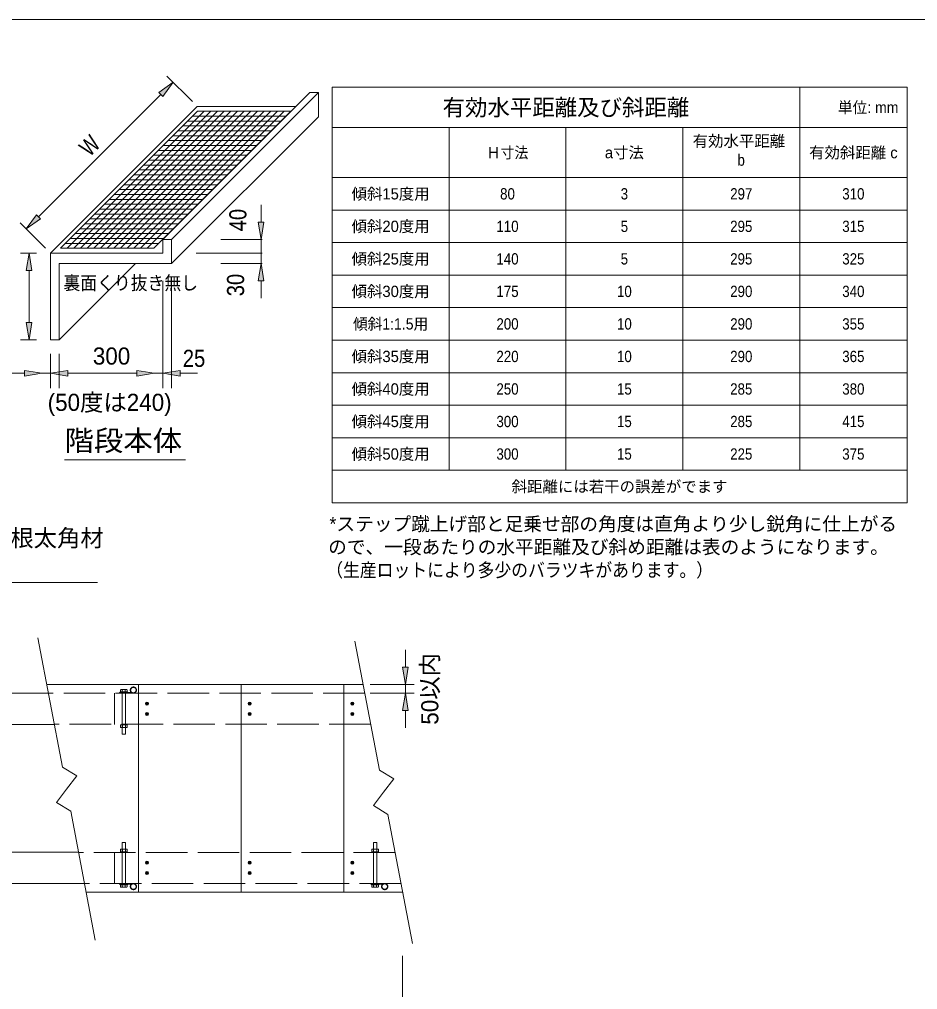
# Model space of a CAD drawing. Units: millimetres at full size, sheet at 1:20; details may follow other scales. Extents: x 200 to 8200, y 186 to 5740.
# Drawn here: x 3671 to 6267, y 2936 to 5740 of the extents above; entities that cross this region are included whole.
import ezdxf
from ezdxf.enums import TextEntityAlignment as Align

# ---------------------------------------------------------------- set-up
doc = ezdxf.new("R2010")
doc.units = ezdxf.units.MM
doc.header["$LTSCALE"] = 20
doc.linetypes.add('DASHED', pattern=[7.5, 6, -1.5])
for name, color, linetype, lineweight in [('Defpoints_5', 8, 'Continuous', 0), ('コーススレッド', 7, 'Continuous', 18), ('ボルト', 7, 'DASHED', 18), ('図面枠-A3', 7, 'Continuous', 20), ('寸法', 7, 'Continuous', 13), ('引出線', 7, 'Continuous', 13), ('破線', 7, 'DASHED', 9), ('縮尺', 7, 'Continuous', 15), ('表', 7, 'Continuous', 15), ('角材', 7, 'Continuous', 18), ('記号', 7, 'Continuous', 13), ('鉄筋杭', 7, 'Continuous', 18), ('階段本体', 7, 'Continuous', 18), ('階段踏面', 7, 'Continuous', 13)]:
    doc.layers.add(name, color=color, linetype=linetype, lineweight=lineweight)
doc.layers.add('文字', color=7, linetype='Continuous')
doc.styles.add('ＭＳ Ｐゴシック', font='')
doc.styles.get('ＭＳ Ｐゴシック').set_extended_font_data('MS PGothic')

msp = doc.modelspace()

# ---------------------------------------------------------------- hatches: boundary and pattern name
at = {"layer": 'コーススレッド'}
for points in [[(4035.24, 3762.42, 1), (4044.24, 3762.42, 1)], [(4331.87, 3762.42, 1), (4340.87, 3762.42, 1)], [(4628.51, 3762.42, 1), (4637.51, 3762.42, 1)], [(4035.24, 3732.42, 1), (4044.24, 3732.42, 1)], [(4331.87, 3732.42, 1), (4340.87, 3732.42, 1)], [(4628.51, 3732.42, 1), (4637.51, 3732.42, 1)], [(4035.24, 3302.57, -1), (4044.24, 3302.57, -1)], [(4331.87, 3302.57, -1), (4340.87, 3302.57, -1)], [(4628.51, 3302.57, -1), (4637.51, 3302.57, -1)], [(4035.24, 3272.57, -1), (4044.24, 3272.57, -1)], [(4331.87, 3272.57, -1), (4340.87, 3272.57, -1)], [(4628.51, 3272.57, -1), (4637.51, 3272.57, -1)]]:
    msp.add_hatch(color=256, dxfattribs=at).paths.add_polyline_path(points)
at = {"layer": '寸法'}
for points in [[(4073.87, 5529.06), (4085.66, 5517.28), (4115.12, 5558.53)], [(3720.32, 5175.51), (3732.1, 5163.72), (3690.86, 5134.26)], [(4361.02, 5154.31), (4377.68, 5154.31), (4369.35, 5104.31)], [(3690.76, 5014.31), (3707.42, 5014.31), (3699.09, 5064.31)], [(4361.02, 4984.31), (4377.68, 4984.31), (4369.35, 5034.31)], [(3690.76, 4863.75), (3707.42, 4863.75), (3699.09, 4813.75)], [(3685.81, 4725.51), (3685.81, 4708.85), (3735.81, 4717.18)], [(3810.81, 4725.51), (3810.81, 4708.85), (3760.81, 4717.18)], [(3810.81, 4725.51), (3810.81, 4708.85), (3760.81, 4717.18)], [(4010.81, 4725.51), (4010.81, 4708.85), (4060.81, 4717.18)], [(4010.81, 4725.51), (4010.81, 4708.85), (4060.81, 4717.18)], [(4135.81, 4725.51), (4135.81, 4708.85), (4085.81, 4717.18)], [(4778.14, 3867.5), (4794.81, 3867.5), (4786.47, 3817.5)], [(4778.14, 3742.5), (4794.81, 3742.5), (4786.47, 3792.5)]]:
    msp.add_hatch(color=256, dxfattribs=at).paths.add_polyline_path(points)

# ---------------------------------------------------------------- linework, layer by layer
at = {"layer": 'Defpoints_5'}
msp.add_line((5925.96, 5543.92), (5925.96, 5427.14), dxfattribs=at)
at = {"layer": 'コーススレッド', "lineweight": 13}
for centre in [(4039.74, 3762.42), (4336.37, 3762.42), (4633.01, 3762.42), (4039.74, 3732.42), (4336.37, 3732.42), (4633.01, 3732.42), (4039.74, 3302.57), (4336.37, 3302.57), (4633.01, 3302.57), (4039.74, 3272.57), (4336.37, 3272.57), (4633.01, 3272.57)]:
    msp.add_circle(centre, 4.5, dxfattribs=at)
at = {"layer": 'ボルト'}
for p, q in [((3962.26, 3794.41), (3962.26, 3796.41)), ((3962.26, 3796.41), (3983.26, 3796.41)), ((3962.95, 3796.41), (3962.95, 3801.81)), ((3965.79, 3803.41), (3979.73, 3803.41)), ((3967.76, 3794.41), (3967.76, 3674.41)), ((3968.51, 3796.41), (3968.51, 3801.81)), ((3977.01, 3796.41), (3977.01, 3801.81)), ((3977.76, 3794.41), (3977.76, 3674.41)), ((3982.57, 3796.41), (3982.57, 3801.81)), ((3963.39, 3701.12), (3983.02, 3701.12)), ((3963.39, 3701.12), (3963.39, 3694.12)), ((3964.39, 3693.12), (3963.39, 3694.12)), ((3964.39, 3693.12), (3982.02, 3693.12)), ((3977.76, 3674.41), (3967.76, 3674.41)), ((3968.63, 3693.08), (3968.63, 3701.11)), ((3978.12, 3701.12), (3978.12, 3695.12)), ((3982.02, 3693.12), (3983.02, 3694.12)), ((3983.02, 3701.12), (3983.02, 3694.12)), ((3964.39, 3341.88), (3963.39, 3340.88)), ((3963.39, 3333.88), (3963.39, 3340.88)), ((3964.39, 3341.88), (3982.02, 3341.88)), ((3967.76, 3240.58), (3967.76, 3360.58)), ((3977.76, 3360.58), (3967.76, 3360.58)), ((3968.63, 3341.91), (3968.63, 3333.88)), ((3977.76, 3240.58), (3977.76, 3360.58)), ((3978.12, 3333.88), (3978.12, 3339.88)), ((3982.02, 3341.88), (3983.02, 3340.88)), ((3983.02, 3333.88), (3983.02, 3340.88)), ((4690.6, 3341.88), (4689.6, 3340.88)), ((4689.6, 3333.88), (4689.6, 3340.88)), ((4690.6, 3341.88), (4708.23, 3341.88)), ((4693.97, 3240.58), (4693.97, 3360.58)), ((4703.97, 3360.58), (4693.97, 3360.58)), ((4694.84, 3341.91), (4694.84, 3333.88)), ((4703.97, 3240.58), (4703.97, 3360.58)), ((4704.33, 3333.88), (4704.33, 3339.88)), ((4708.23, 3341.88), (4709.23, 3340.88)), ((4709.23, 3333.88), (4709.23, 3340.88)), ((3963.39, 3333.88), (3983.02, 3333.88)), ((4689.6, 3333.88), (4709.23, 3333.88)), ((3962.26, 3240.58), (3962.26, 3238.58)), ((3962.26, 3238.58), (3983.26, 3238.58)), ((3962.95, 3238.58), (3962.95, 3233.18)), ((3965.79, 3231.58), (3979.73, 3231.58)), ((3968.51, 3238.58), (3968.51, 3233.18)), ((3977.01, 3238.58), (3977.01, 3233.18)), ((3982.57, 3238.58), (3982.57, 3233.18)), ((4688.47, 3240.58), (4688.47, 3238.58)), ((4688.47, 3238.58), (4709.47, 3238.58)), ((4689.16, 3238.58), (4689.16, 3233.18)), ((4692, 3231.58), (4705.94, 3231.58)), ((4694.72, 3238.58), (4694.72, 3233.18)), ((4703.22, 3238.58), (4703.22, 3233.18)), ((4708.78, 3238.58), (4708.78, 3233.18))]:
    msp.add_line(p, q, dxfattribs=at)
for points in [[(3983.26, 3796.41), (3983.26, 3794.41), (3962.26, 3794.41)], [(3983.26, 3238.58), (3983.26, 3240.58), (3962.26, 3240.58)], [(4709.47, 3238.58), (4709.47, 3240.58), (4688.47, 3240.58)]]:
    msp.add_lwpolyline(points, dxfattribs=at)
for centre, start, end in [((3976.12, 3695.12), 270, 0), ((3980.12, 3695.12), 180, 270), ((3976.12, 3339.88), 0, 90), ((3980.12, 3339.88), 90, 180), ((4702.33, 3339.88), 0, 90), ((4706.33, 3339.88), 90, 180)]:
    msp.add_arc(centre, 2, start, end, dxfattribs=at)
for centre, major_axis, start_param, end_param in [((3966.26, 3799.63), (4.04, 0), 1.6887973, 2.5318742), ((3965.82, 3800.62), (2.97, 0), 0.4414906, 1.5829156), ((3972.76, 3797.61), (6.16, 0), 1.5707963, 2.3318087), ((3972.76, 3797.61), (-6.16, 0), 3.9513766, 4.712389), ((3979.69, 3800.62), (-2.97, 0), 4.7002697, 5.8416947), ((3979.25, 3799.63), (-4.04, 0), 3.7513111, 4.594388), ((3966.26, 3235.36), (4.04, 0), 3.7513111, 4.594388), ((3965.82, 3234.37), (2.97, 0), 4.7002697, 5.8416947), ((3972.76, 3237.38), (6.16, 0), 3.9513766, 4.712389), ((3972.76, 3237.38), (-6.16, 0), 1.5707963, 2.3318087), ((3979.69, 3234.37), (-2.97, 0), 0.4414906, 1.5829156), ((3979.25, 3235.36), (-4.04, 0), 1.6887973, 2.5318742), ((4692.47, 3235.36), (4.04, 0), 3.7513111, 4.594388), ((4692.03, 3234.37), (2.97, 0), 4.7002697, 5.8416947), ((4698.97, 3237.38), (6.16, 0), 3.9513766, 4.712389), ((4698.97, 3237.38), (-6.16, 0), 1.5707963, 2.3318087), ((4705.9, 3234.37), (-2.97, 0), 0.4414906, 1.5829156), ((4705.46, 3235.36), (-4.04, 0), 1.6887973, 2.5318742)]:
    msp.add_ellipse(centre, major_axis=major_axis, ratio=0.9411, start_param=start_param, end_param=end_param, dxfattribs=at)
at = {"layer": '図面枠-A3'}
msp.add_lwpolyline([(200, 200), (8200, 200), (8200, 5740), (200, 5740)], close=True, dxfattribs=at)
at = {"layer": '寸法'}
for p, q in [((4170.93, 5502.72), (4097.44, 5576.2)), ((3726.21, 5169.62), (4079.76, 5523.17)), ((4079.76, 5523.17), (3726.21, 5169.62)), ((4369.35, 5154.31), (4369.35, 5204.31)), ((3746.66, 5078.45), (3673.18, 5151.94)), ((4252.83, 5104.31), (4372.7, 5104.31)), ((4369.35, 5064.31), (4369.35, 5104.31)), ((3720.81, 5064.31), (3674.09, 5064.31)), ((4182.41, 5064.31), (4372.28, 5064.31)), ((4369.35, 5034.31), (4369.35, 5064.31)), ((4252.83, 5034.31), (4372.7, 5034.31)), ((3699.09, 5014.31), (3699.09, 4863.75)), ((4110.81, 4994.31), (4110.81, 4674.08)), ((4085.81, 4984.31), (4085.81, 4674.08)), ((4369.35, 4984.31), (4369.35, 4934.31)), ((3720.81, 4813.75), (3674.09, 4813.75)), ((3760.81, 4773.75), (3760.81, 4674.08)), ((3785.81, 4773.75), (3785.81, 4674.08)), ((3785.81, 4773.75), (3785.81, 4674.08)), ((3685.81, 4717.18), (3635.81, 4717.18)), ((3735.81, 4717.18), (3760.81, 4717.18)), ((3810.81, 4717.18), (4010.81, 4717.18)), ((4060.81, 4717.18), (4085.81, 4717.18)), ((4135.81, 4717.18), (4185.81, 4717.18)), ((4786.47, 3867.5), (4786.47, 3917.5)), ((4684.45, 3817.5), (4811.47, 3817.5)), ((4786.47, 3817.5), (4786.47, 3792.5)), ((4684.45, 3792.5), (4811.47, 3792.5)), ((4786.47, 3742.5), (4786.47, 3692.5))]:
    msp.add_line(p, q, dxfattribs=at)
for points in [[(4073.87, 5529.06), (4085.66, 5517.28), (4115.12, 5558.53)], [(3720.32, 5175.51), (3732.1, 5163.72), (3690.86, 5134.26)], [(4361.02, 5154.31), (4377.68, 5154.31), (4369.35, 5104.31)], [(3690.76, 5014.31), (3707.42, 5014.31), (3699.09, 5064.31)], [(4361.02, 4984.31), (4377.68, 4984.31), (4369.35, 5034.31)], [(3690.76, 4863.75), (3707.42, 4863.75), (3699.09, 4813.75)], [(3685.81, 4725.51), (3685.81, 4708.85), (3735.81, 4717.18)], [(3810.81, 4725.51), (3810.81, 4708.85), (3760.81, 4717.18)], [(3810.81, 4725.51), (3810.81, 4708.85), (3760.81, 4717.18)], [(4010.81, 4725.51), (4010.81, 4708.85), (4060.81, 4717.18)], [(4010.81, 4725.51), (4010.81, 4708.85), (4060.81, 4717.18)], [(4135.81, 4725.51), (4135.81, 4708.85), (4085.81, 4717.18)], [(4778.14, 3867.5), (4794.81, 3867.5), (4786.47, 3817.5)], [(4778.14, 3742.5), (4794.81, 3742.5), (4786.47, 3792.5)]]:
    msp.add_lwpolyline(points, close=True, dxfattribs=at)
at = {"layer": '引出線'}
for points in [[(2932.71, 3752.4), (3087.8, 4112.45), (3897.25, 4112.45)], [(2951.68, 3275.08), (3087.8, 4112.45), (3897.25, 4112.45)]]:
    msp.add_lwpolyline(points, dxfattribs=at)
at = {"layer": '破線'}
for p, q in [((4669.2, 3792.5), (3754.84, 3792.5)), ((3945.9, 3702.42), (3945.9, 3792.42)), ((4686.3, 3702.5), (3771.94, 3702.5)), ((4756.59, 3332.5), (3842.23, 3332.5)), ((3945.9, 3242.58), (3945.9, 3332.58)), ((4773.69, 3242.5), (3859.33, 3242.5))]:
    msp.add_line(p, q, dxfattribs=at)
at = {"layer": '縮尺'}
msp.add_line((3801.73, 4467.16), (4150.7, 4467.16), dxfattribs=at)
at = {"layer": '表'}
for p, q in [((4574.99, 5543.92), (5925.96, 5543.92)), ((4574.99, 5543.92), (4574.99, 4342.6)), ((5925.96, 5543.92), (6236.07, 5543.92)), ((6236.07, 5543.92), (6236.07, 5427.14)), ((4574.99, 5427.14), (5925.96, 5427.14)), ((4912.73, 5427.14), (4912.73, 4436.85)), ((5250.47, 5427.14), (5250.47, 4436.85)), ((5588.22, 5427.14), (5588.22, 4436.85)), ((5925.96, 5427.14), (6236.07, 5427.14)), ((5925.96, 5427.14), (5925.96, 4436.85)), ((6236.07, 5427.14), (6236.07, 4342.6)), ((4574.99, 5282.87), (6236.07, 5282.87)), ((4574.99, 5188.87), (6236.07, 5188.87)), ((4574.99, 5094.87), (6236.07, 5094.87)), ((4574.99, 5000.86), (6236.07, 5000.86)), ((4574.99, 4906.86), (6236.07, 4906.86)), ((4574.99, 4812.86), (6236.07, 4812.86)), ((4574.99, 4718.86), (6236.07, 4718.86)), ((4574.99, 4624.86), (6236.07, 4624.86)), ((4574.99, 4530.86), (6236.07, 4530.86)), ((4574.99, 4436.85), (6236.07, 4436.85)), ((4574.99, 4342.6), (6236.07, 4342.6))]:
    msp.add_line(p, q, dxfattribs=at)
at = {"layer": '角材'}
for p, q in [((3757.61, 3792.42), (2610.58, 3792.42)), ((3771.95, 3702.42), (2626.16, 3702.42)), ((3842.22, 3332.58), (2696.43, 3332.58)), ((3859.31, 3242.58), (2708.37, 3242.58))]:
    msp.add_line(p, q, dxfattribs=at)
at = {"layer": '記号'}
for points in [[(3890.49, 3078.46), (3819.56, 3451.83), (3778.13, 3476.94), (3807.47, 3515.49), (3836.8, 3554.05), (3795.37, 3579.16), (3724.44, 3952.53)], [(4640.6, 3943.05), (4711.53, 3569.68), (4752.96, 3544.57), (4723.63, 3506.02), (4694.29, 3467.46), (4735.72, 3442.35), (4806.65, 3068.98)], [(4778.44, 2343.5), (4778.44, 2610.61), (4742.71, 2664.21), (4778.44, 2728.56), (4814.17, 2792.92), (4778.44, 2846.52), (4778.44, 3033.16)]]:
    msp.add_lwpolyline(points, dxfattribs=at)
at = {"layer": '鉄筋杭', "linetype": 'DASHED'}
for p, q in [((3960.56, 3794.41), (3968.56, 3794.41)), ((3960.56, 3794.41), (3960.56, 3793.41)), ((3960.56, 3793.41), (3977.01, 3793.41)), ((3960.56, 3793.41), (3960.56, 3792.41)), ((4000.56, 3792.41), (3960.56, 3792.41)), ((3960.56, 3792.41), (3968.56, 3792.41)), ((3991.15, 3794.41), (3977.01, 3794.41)), ((4000.55, 3793.41), (3977.01, 3793.41)), ((4000.56, 3242.58), (3960.56, 3242.58)), ((3960.56, 3242.58), (3968.56, 3242.58)), ((3960.56, 3241.58), (3960.56, 3242.58)), ((3960.56, 3241.58), (3977.01, 3241.58)), ((3960.56, 3240.58), (3960.56, 3241.58)), ((3960.56, 3240.58), (3968.56, 3240.58)), ((4000.55, 3241.58), (3977.01, 3241.58)), ((3991.15, 3240.58), (3977.01, 3240.58)), ((4726.77, 3242.58), (4686.77, 3242.58)), ((4686.77, 3242.58), (4694.77, 3242.58)), ((4686.77, 3241.58), (4686.77, 3242.58)), ((4686.77, 3241.58), (4703.22, 3241.58)), ((4686.77, 3240.58), (4686.77, 3241.58)), ((4686.77, 3240.58), (4694.77, 3240.58)), ((4726.76, 3241.58), (4703.22, 3241.58)), ((4717.36, 3240.58), (4703.22, 3240.58))]:
    msp.add_line(p, q, dxfattribs=at)
for centre, radius in [((4000.56, 3801.41), 9), ((4000.56, 3801.41), 8), ((4000.56, 3801.41), 8), ((4000.56, 3233.58), 9), ((4000.56, 3233.58), 8), ((4000.56, 3233.58), 8), ((4726.77, 3233.58), 9), ((4726.77, 3233.58), 8), ((4726.77, 3233.58), 8)]:
    msp.add_circle(centre, radius, dxfattribs=at)
for centre, radius, start, end in [((3991.58, 3795.95), 2.59, 255.71412, 18.85631), ((3991.52, 3796.18), 1.81, 257.91437, 355.75136), ((3991.58, 3239.04), 2.59, 341.14369, 104.28588), ((3991.52, 3238.81), 1.81, 4.24864, 102.08563), ((4717.79, 3239.04), 2.59, 341.14369, 104.28588), ((4717.73, 3238.81), 1.81, 4.24864, 102.08563)]:
    msp.add_arc(centre, radius, start, end, dxfattribs=at)
at = {"layer": '階段本体'}
for p, q in [((4085.81, 5104.31), (4510.07, 5528.58)), ((4110.81, 5104.31), (4535.07, 5528.58)), ((4510.07, 5528.58), (4535.07, 5528.58)), ((4535.07, 5528.58), (4535.07, 5458.58)), ((3760.81, 5064.31), (4185.07, 5488.58)), ((4185.07, 5488.58), (4470.07, 5488.58)), ((4110.81, 5034.31), (4535.07, 5458.58)), ((4085.81, 5064.31), (4085.81, 5104.31)), ((4085.81, 5104.31), (4110.81, 5104.31)), ((4110.81, 5104.31), (4110.81, 5034.31)), ((3760.81, 5064.31), (4085.81, 5064.31)), ((3760.81, 4813.75), (3760.81, 5064.31)), ((4110.81, 5034.31), (3785.81, 5034.31)), ((3785.81, 5034.31), (3785.81, 4813.75)), ((3785.81, 4813.75), (4006.37, 5034.31)), ((3760.81, 4813.75), (3785.81, 4813.75)), ((4664.45, 3817.5), (3750.09, 3817.5)), ((4015.43, 3217.5), (4015.43, 3817.5)), ((4312.07, 3217.5), (4312.07, 3817.5)), ((4608.7, 3217.5), (4608.7, 3817.5)), ((4778.44, 3217.5), (3864.08, 3217.5))]:
    msp.add_line(p, q, dxfattribs=at)
at = {"layer": '階段踏面'}
for p, q in [((3789.95, 5078.45), (4185.93, 5474.43)), ((3809.23, 5078.45), (4205.21, 5474.43)), ((3828.52, 5078.45), (4224.5, 5474.43)), ((3847.81, 5078.45), (4243.79, 5474.43)), ((3867.09, 5078.45), (4263.07, 5474.43)), ((3886.38, 5078.45), (4282.36, 5474.43)), ((3905.66, 5078.45), (4301.64, 5474.43)), ((3924.95, 5078.45), (4320.93, 5474.43)), ((3944.23, 5078.45), (4340.21, 5474.43)), ((3963.52, 5078.45), (4359.5, 5474.43)), ((3982.81, 5078.45), (4378.79, 5474.43)), ((4002.09, 5078.45), (4398.07, 5474.43)), ((4021.38, 5078.45), (4417.36, 5474.43)), ((4040.66, 5078.45), (4436.64, 5474.43)), ((4059.95, 5078.45), (4455.93, 5474.43)), ((4185.93, 5474.43), (4455.93, 5474.43)), ((4157.64, 5446.15), (4427.64, 5446.15)), ((4171.79, 5460.29), (4441.79, 5460.29)), ((4129.36, 5417.86), (4399.36, 5417.86)), ((4143.5, 5432.01), (4413.5, 5432.01)), ((4101.08, 5389.58), (4371.08, 5389.58)), ((4115.22, 5403.72), (4385.22, 5403.72)), ((4072.79, 5361.3), (4342.79, 5361.3)), ((4086.93, 5375.44), (4356.93, 5375.44)), ((4044.51, 5333.01), (4314.51, 5333.01)), ((4058.65, 5347.15), (4328.65, 5347.15)), ((4016.22, 5304.73), (4286.22, 5304.73)), ((4030.36, 5318.87), (4300.36, 5318.87)), ((3987.94, 5276.44), (4257.94, 5276.44)), ((4002.08, 5290.59), (4272.08, 5290.59)), ((3959.65, 5248.16), (4229.65, 5248.16)), ((3973.8, 5262.3), (4243.8, 5262.3)), ((3931.37, 5219.87), (4201.37, 5219.87)), ((3945.51, 5234.02), (4215.51, 5234.02)), ((3903.09, 5191.59), (4173.09, 5191.59)), ((3917.23, 5205.73), (4187.23, 5205.73)), ((3874.8, 5163.31), (4144.8, 5163.31)), ((3888.94, 5177.45), (4158.94, 5177.45)), ((3846.52, 5135.02), (4116.52, 5135.02)), ((3860.66, 5149.16), (4130.66, 5149.16)), ((3818.23, 5106.74), (4088.23, 5106.74)), ((3832.37, 5120.88), (4102.37, 5120.88)), ((3789.95, 5078.45), (4059.95, 5078.45)), ((3789.95, 5078.45), (4059.95, 5078.45)), ((3804.09, 5092.6), (4074.09, 5092.6))]:
    msp.add_line(p, q, dxfattribs=at)

# ---------------------------------------------------------------- texts
at = {"layer": '寸法', "style": 'ＭＳ Ｐゴシック'}
for s, rotation, width, p in [('W', 45, 0.8, (3874, 5375.39)), ('40', 90, 0.9, (4302.42, 5159.92)), ('30', 90, 0.9, (4295.71, 4972.22))]:
    msp.add_text(s, height=49.49, rotation=rotation, dxfattribs=dict(at, width=width)).set_placement(p, align=Align.MIDDLE_CENTER)
for s, p in [('300', (3883.42, 4727.41)), ('(50度は240)', (3752.88, 4593.61))]:
    msp.add_text(s, height=49.49, dxfattribs=at).set_placement(p, align=Align.BOTTOM_LEFT)
at = {"layer": '寸法', "style": 'ＭＳ Ｐゴシック', "width": 0.9}
msp.add_text('25', height=49.49, dxfattribs=at).set_placement((4175.79, 4760.41), align=Align.MIDDLE_CENTER)
at = {"layer": '寸法', "style": 'ＭＳ Ｐゴシック'}
msp.add_text('50以内', height=49.49, rotation=90, dxfattribs=at).set_placement((4857.03, 3805), align=Align.MIDDLE_CENTER)
at = {"layer": '文字', "style": 'ＭＳ Ｐゴシック', "width": 0.9}
for s, p in [('裏面くり抜き無し', (3798.43, 4946.74)), ('（生産ロットにより多少のバラツキがあります。）', (4557.72, 4116.74))]:
    msp.add_text(s, height=39.59, dxfattribs=at).set_placement(p, align=Align.BOTTOM_LEFT)
at = {"layer": '文字', "style": 'ＭＳ Ｐゴシック'}
for s, height, p in [('*ステップ蹴上げ部と足乗せ部の角度は直角より少し鋭角に仕上がる', 39.59, (4567.04, 4250.07)), ('再生プラスチック根太角材', 49.49, (3104.93, 4201.54)), ('ので、一段あたりの水平距離及び斜め距離は表のようになります。', 39.59, (4563.4, 4183.41))]:
    msp.add_text(s, height=height, dxfattribs=at).set_placement(p, align=Align.BOTTOM_LEFT)
at = {"layer": '縮尺', "style": 'ＭＳ Ｐゴシック', "width": 1.05}
msp.add_text('階段本体', height=59.38, dxfattribs=at).set_placement((3801.37, 4474.96), align=Align.BOTTOM_LEFT)
at = {"layer": '表', "style": 'ＭＳ Ｐゴシック'}
for s, height, p in [('有効水平距離及び斜距離', 47.51, (5250.47, 5485.53)), ('a寸法', 32.66, (5419.35, 5355)), ('有効斜距離 c', 32.66, (6081.01, 5355)), ('傾斜15度用', 32.66, (4743.86, 5235.87)), ('傾斜20度用', 32.66, (4743.86, 5141.87)), ('傾斜25度用', 32.66, (4743.86, 5047.87)), ('傾斜30度用', 32.66, (4743.86, 4953.86)), ('傾斜35度用', 32.66, (4743.86, 4765.86)), ('傾斜40度用', 32.66, (4743.86, 4671.86)), ('傾斜45度用', 32.66, (4743.86, 4577.86)), ('傾斜50度用', 32.66, (4743.86, 4483.85)), ('斜距離には若干の誤差がでます', 32.66, (5405.53, 4389.73))]:
    msp.add_text(s, height=height, dxfattribs=at).set_placement(p, align=Align.MIDDLE_CENTER)
at = {"layer": '表', "style": 'ＭＳ Ｐゴシック', "width": 0.95}
msp.add_text('単位: mm', height=32.66, dxfattribs=at).set_placement((6211.19, 5485.53), align=Align.MIDDLE_RIGHT)
at = {"layer": '表', "style": 'ＭＳ Ｐゴシック'}
msp.add_text('有効水平距離 ', height=32.66, dxfattribs=at).set_placement((5616.65, 5404.78), align=Align.TOP_LEFT)
for s, width, p in [('Ｈ寸法', 0.9, (5081.6, 5355)), ('80', 0.9, (5081.6, 5235.87)), ('3', 0.9, (5419.35, 5235.87)), ('297', 0.9, (5757.09, 5235.87)), ('310', 0.9, (6081.01, 5235.87)), ('110', 0.9, (5081.6, 5141.87)), ('5', 0.9, (5419.35, 5141.87)), ('295', 0.9, (5757.09, 5141.87)), ('315', 0.9, (6081.01, 5141.87)), ('140', 0.9, (5081.6, 5047.87)), ('5', 0.9, (5419.35, 5047.87)), ('295', 0.9, (5757.09, 5047.87)), ('325', 0.9, (6081.01, 5047.87)), ('175', 0.9, (5081.6, 4953.86)), ('10', 0.9, (5419.35, 4953.86)), ('290', 0.9, (5757.09, 4953.86)), ('340', 0.9, (6081.01, 4953.86)), ('傾斜1:1.5用', 0.95, (4743.86, 4859.86)), ('200', 0.9, (5081.6, 4859.86)), ('10', 0.9, (5419.35, 4859.86)), ('290', 0.9, (5757.09, 4859.86)), ('355', 0.9, (6081.01, 4859.86)), ('220', 0.9, (5081.6, 4765.86)), ('10', 0.9, (5419.35, 4765.86)), ('290', 0.9, (5757.09, 4765.86)), ('365', 0.9, (6081.01, 4765.86)), ('250', 0.9, (5081.6, 4671.86)), ('15', 0.9, (5419.35, 4671.86)), ('285', 0.9, (5757.09, 4671.86)), ('380', 0.9, (6081.01, 4671.86)), ('300', 0.9, (5081.6, 4577.86)), ('15', 0.9, (5419.35, 4577.86)), ('285', 0.9, (5757.09, 4577.86)), ('415', 0.9, (6081.01, 4577.86)), ('300', 0.9, (5081.6, 4483.85)), ('15', 0.9, (5419.35, 4483.85)), ('225', 0.9, (5757.09, 4483.85)), ('375', 0.9, (6081.01, 4483.85))]:
    msp.add_text(s, height=32.66, dxfattribs=dict(at, width=width)).set_placement(p, align=Align.MIDDLE_CENTER)
at = {"layer": '表', "style": 'ＭＳ Ｐゴシック', "width": 0.9}
msp.add_text('b', height=32.66, dxfattribs=at).set_placement((5746.04, 5349.78), align=Align.TOP_LEFT)

doc.saveas('drawing.dxf')
